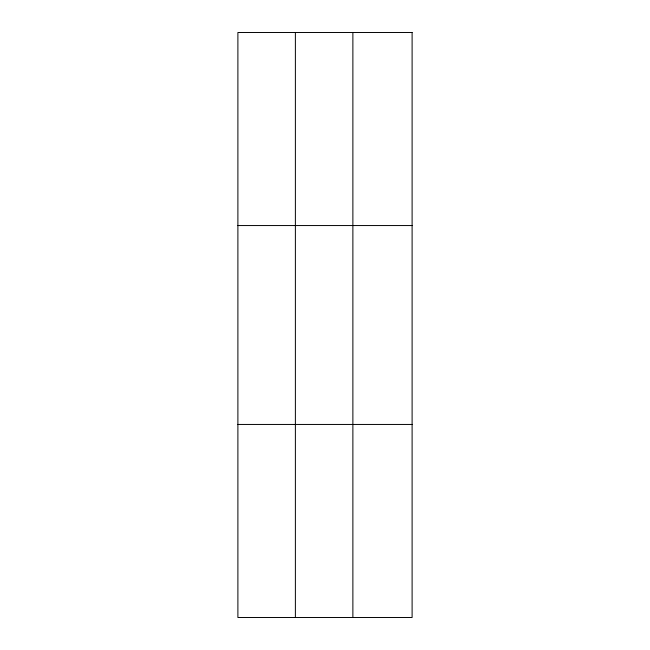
<?xml version="1.0" encoding="UTF-8"?>
<svg xmlns="http://www.w3.org/2000/svg" width="650" height="650" viewBox="0 0 650 650"><rect width="100%" height="100%" fill="white"/><g stroke="black" fill="none" stroke-linecap="round" stroke-linejoin="round"><path stroke-width="0.97" d="M295.384 32.5L295.384 617.5M352.877 32.5L352.877 617.5M237.892 225.55L412.108 225.55M237.892 424.45L412.108 424.45M412.108 32.5L412.108 617.5L237.892 617.5L237.892 32.5L412.108 32.5"/></g></svg>
